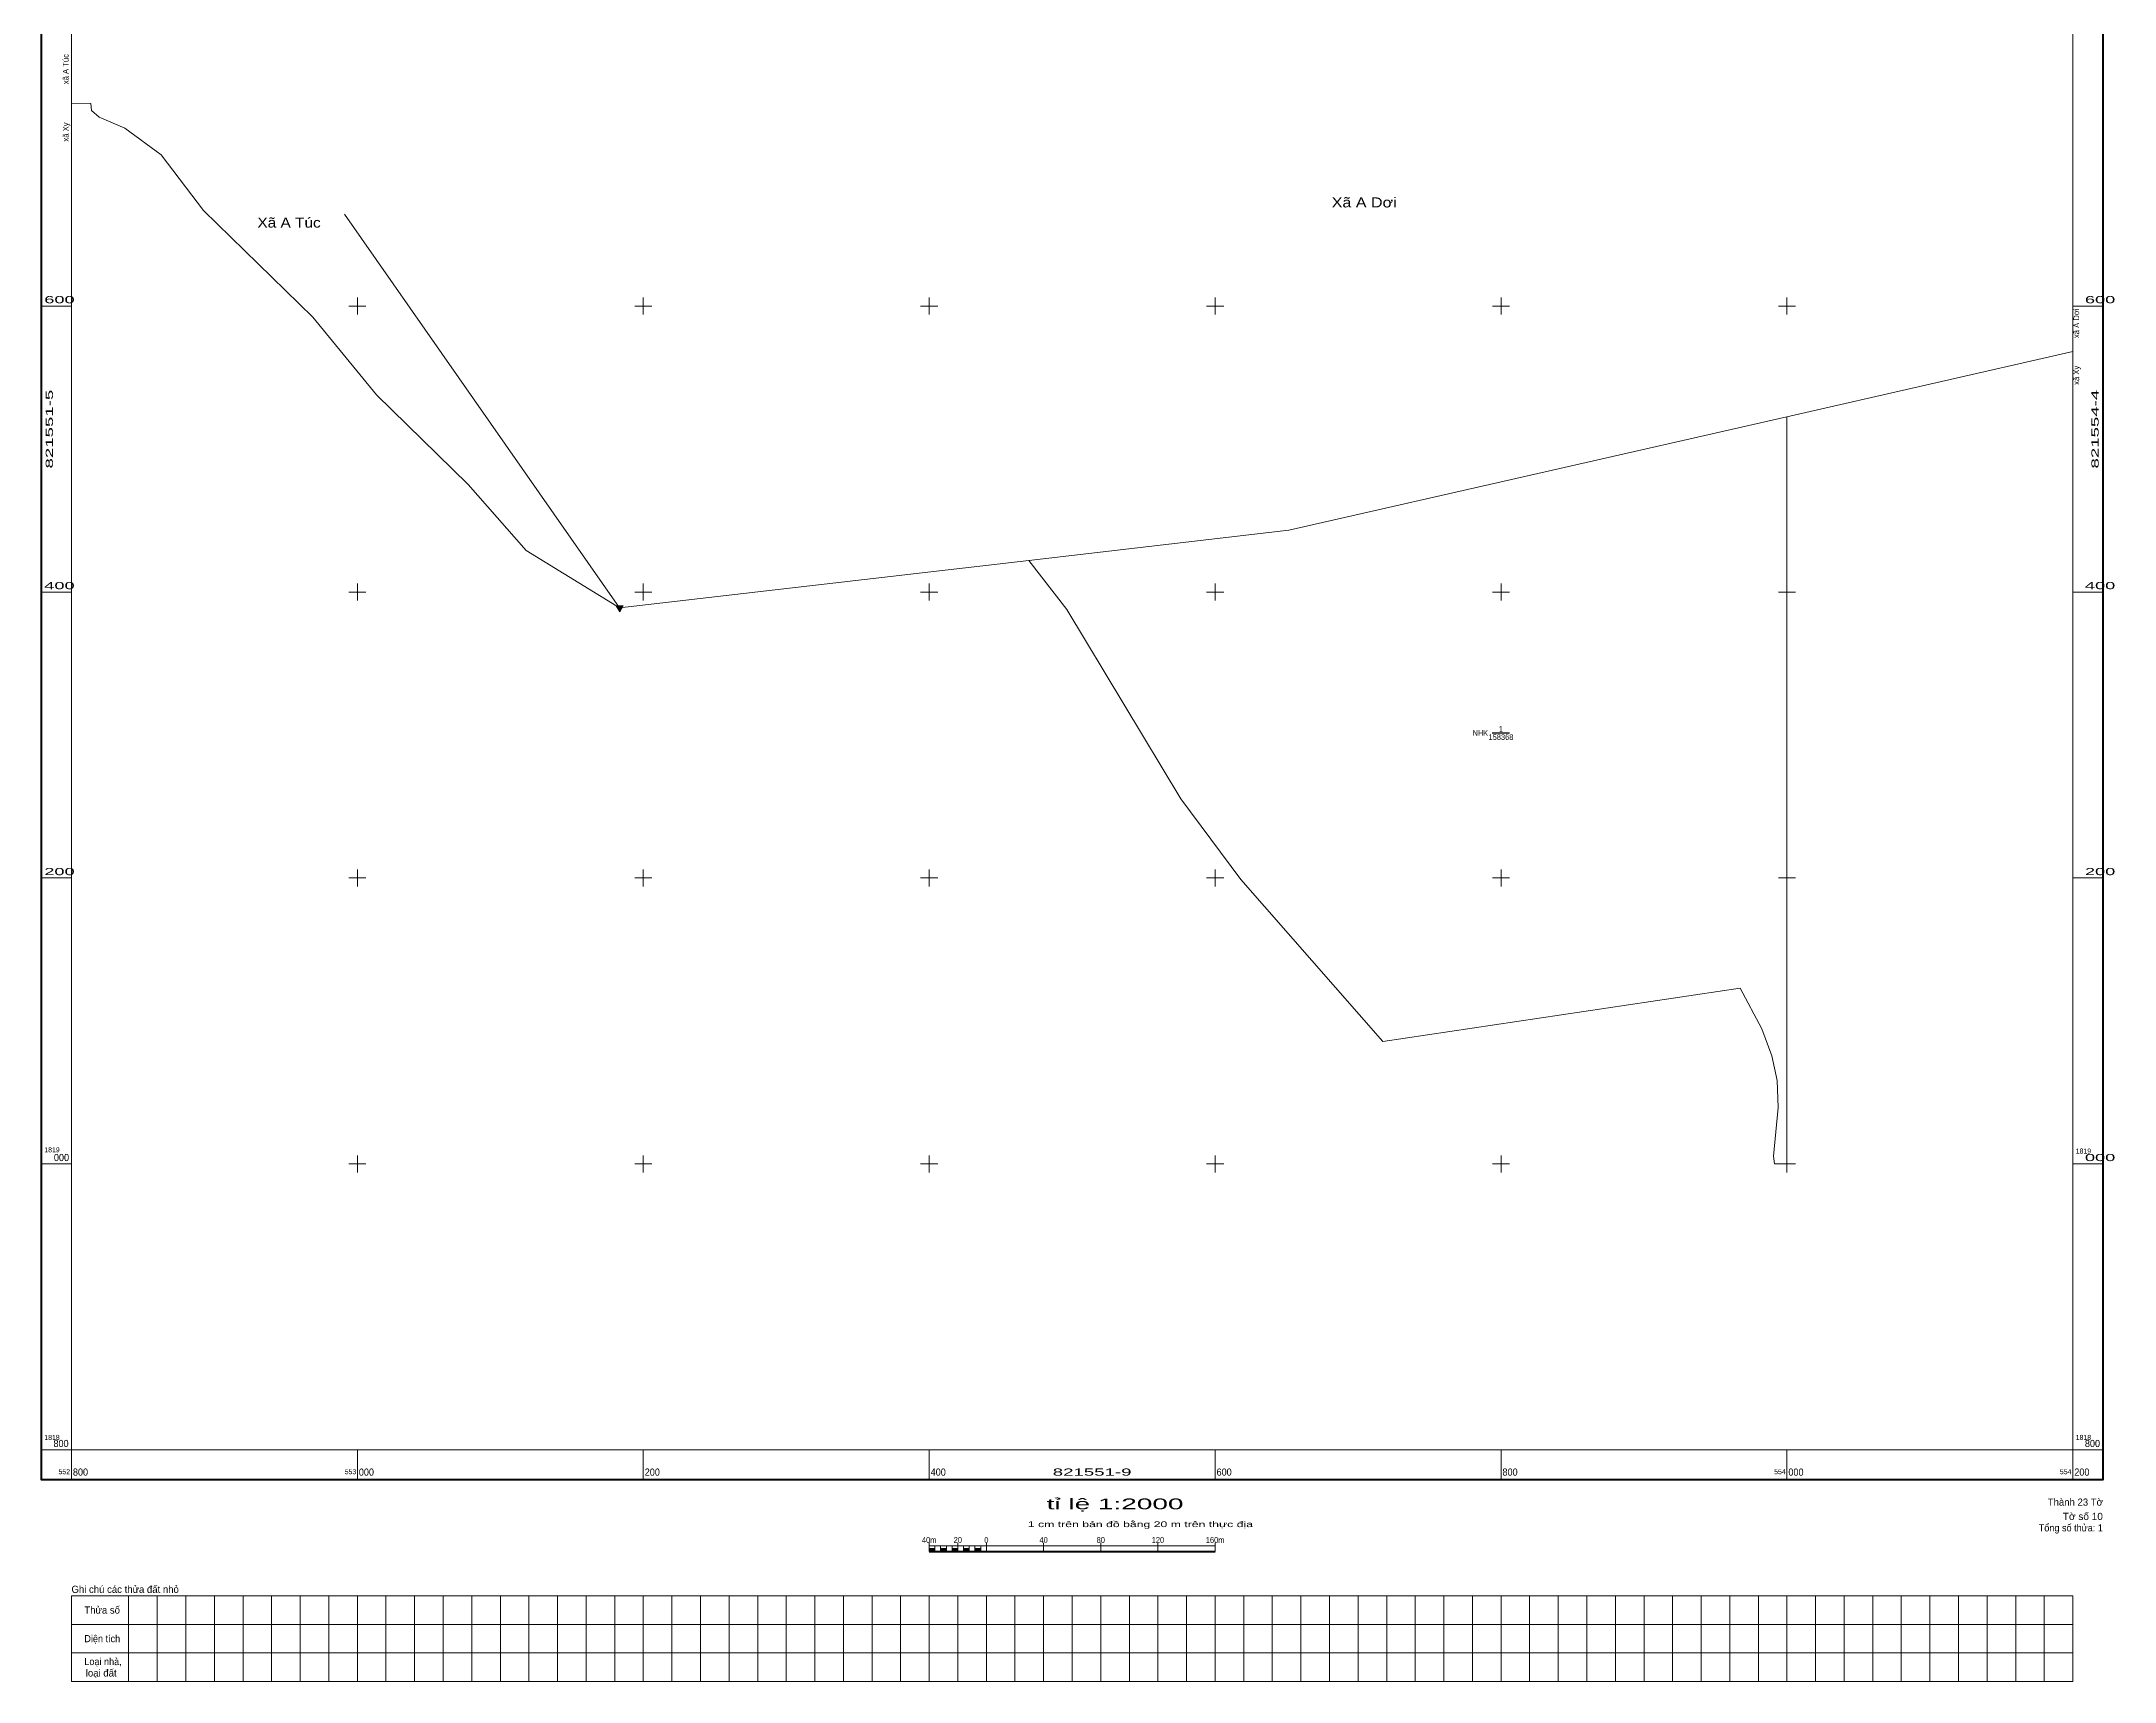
# Model space of a CAD drawing. Header units: metres. Extents: x 552779 to 554238, y 1818638 to 1820432.
# Drawn here: x 552779 to 554229, y 1818638 to 1819785 of the extents above; entities that cross this region are included whole.
import ezdxf
from ezdxf.enums import TextEntityAlignment as Align

# ---------------------------------------------------------------- set-up
doc = ezdxf.new("R2010")
doc.units = ezdxf.units.M
doc.header["$LTSCALE"] = 2
for name, color, linetype, lineweight in [('10', 7, 'Continuous', 13), ('13', 7, 'Continuous', 25), ('46', 7, 'Continuous', 13), ('47', 7, 'Continuous', 13), ('63', 7, 'Continuous', 13)]:
    doc.layers.add(name, color=color, linetype=linetype, lineweight=lineweight)
doc.layers.add('48', color=7, linetype='Continuous')

msp = doc.modelspace()

# ---------------------------------------------------------------- hatches: boundary and pattern name
at = {"layer": '47'}
msp.add_hatch(color=256, dxfattribs=at).paths.add_polyline_path([(553181.09, 1819390.29), (553185.89, 1819390.29), (553183.49, 1819386.13)])
at = {"layer": '63'}
for points in [[(553400, 1818729), (553400, 1818731), (553404, 1818731), (553404, 1818729)], [(553408, 1818729), (553408, 1818731), (553412, 1818731), (553412, 1818729)], [(553416, 1818729), (553416, 1818731), (553420, 1818731), (553420, 1818729)], [(553424, 1818729), (553424, 1818731), (553428, 1818731), (553428, 1818729)], [(553432, 1818729), (553432, 1818731), (553436, 1818731), (553436, 1818729)]]:
    msp.add_hatch(color=256, dxfattribs=at).paths.add_polyline_path(points)

# ---------------------------------------------------------------- linework, layer by layer
at = {"layer": '10'}
msp.add_lwpolyline([(554000, 1819522.65), (554000, 1819000), (553991.23, 1819000), (553990.6, 1819005.39), (553993.77, 1819039.47), (553993.24, 1819058.27), (553989.33, 1819075.55), (553982.33, 1819094.61), (553967.23, 1819122.9), (553717.32, 1819085.53), (553618.03, 1819199.05), (553575.98, 1819255.43), (553496.36, 1819387.77), (553469.64, 1819422.1)], dxfattribs=at)
at = {"layer": '13'}
msp.add_line((553793.88, 1819301.44), (553806, 1819301.44), dxfattribs=at)
at = {"layer": '46'}
for p, q in [((553183.42, 1819388.91), (552990.9, 1819664.31)), ((554200, 1819568.26), (554000, 1819522.65))]:
    msp.add_line(p, q, dxfattribs=at)
for points in [[(553183.42, 1819388.91), (553181.49, 1819390.1), (553118.04, 1819428.97), (553077.54, 1819475.28), (553013.43, 1819537.97), (552968.81, 1819592.3), (552892.35, 1819666.75), (552862.71, 1819705.7), (552837.27, 1819724.39), (552819.33, 1819732.15), (552814.07, 1819736.76), (552813.42, 1819741.63), (552800, 1819742.02)], [(554000, 1819522.65), (553651.52, 1819443.19), (553469.64, 1819422.1), (553183.42, 1819388.91)]]:
    msp.add_lwpolyline(points, dxfattribs=at)
at = {"layer": '47'}
msp.add_lwpolyline([(553181.09, 1819390.29), (553185.89, 1819390.29), (553183.49, 1819386.13)], close=True, dxfattribs=at)
at = {"layer": '63'}
for p, q in [((552800, 1819600), (552779, 1819600)), ((552994, 1819600), (553006, 1819600)), ((553000, 1819594), (553000, 1819606)), ((553194, 1819600), (553206, 1819600)), ((553200, 1819594), (553200, 1819606)), ((553394, 1819600), (553406, 1819600)), ((553400, 1819594), (553400, 1819606)), ((553594, 1819600), (553606, 1819600)), ((553600, 1819594), (553600, 1819606)), ((553794, 1819600), (553806, 1819600)), ((553800, 1819594), (553800, 1819606)), ((553994, 1819600), (554006, 1819600)), ((554000, 1819594), (554000, 1819606)), ((554200, 1819600), (554221, 1819600)), ((552800, 1819400), (552779, 1819400)), ((552994, 1819400), (553006, 1819400)), ((553000, 1819394), (553000, 1819406)), ((553194, 1819400), (553206, 1819400)), ((553200, 1819394), (553200, 1819406)), ((553394, 1819400), (553406, 1819400)), ((553400, 1819394), (553400, 1819406)), ((553594, 1819400), (553606, 1819400)), ((553600, 1819394), (553600, 1819406)), ((553794, 1819400), (553806, 1819400)), ((553800, 1819394), (553800, 1819406)), ((553994, 1819400), (554006, 1819400)), ((554000, 1819394), (554000, 1819406)), ((554200, 1819400), (554221, 1819400)), ((553000, 1819194), (553000, 1819206)), ((553200, 1819194), (553200, 1819206)), ((553400, 1819194), (553400, 1819206)), ((553600, 1819194), (553600, 1819206)), ((553800, 1819194), (553800, 1819206)), ((554000, 1819194), (554000, 1819206)), ((552800, 1819200), (552779, 1819200)), ((552994, 1819200), (553006, 1819200)), ((553194, 1819200), (553206, 1819200)), ((553394, 1819200), (553406, 1819200)), ((553594, 1819200), (553606, 1819200)), ((553794, 1819200), (553806, 1819200)), ((553994, 1819200), (554006, 1819200)), ((554200, 1819200), (554221, 1819200)), ((553000, 1818994), (553000, 1819006)), ((553200, 1818994), (553200, 1819006)), ((553400, 1818994), (553400, 1819006)), ((553600, 1818994), (553600, 1819006)), ((553800, 1818994), (553800, 1819006)), ((554000, 1818994), (554000, 1819006)), ((552800, 1819000), (552779, 1819000)), ((552994, 1819000), (553006, 1819000)), ((553194, 1819000), (553206, 1819000)), ((553394, 1819000), (553406, 1819000)), ((553594, 1819000), (553606, 1819000)), ((553794, 1819000), (553806, 1819000)), ((553994, 1819000), (554006, 1819000)), ((554200, 1819000), (554221, 1819000)), ((552800, 1818800), (552779, 1818800)), ((552800, 1818800), (552800, 1818779)), ((553000, 1818800), (553000, 1818779)), ((553200, 1818800), (553200, 1818779)), ((553400, 1818800), (553400, 1818779)), ((553600, 1818800), (553600, 1818779)), ((553800, 1818800), (553800, 1818779)), ((554000, 1818800), (554000, 1818779)), ((554200, 1818800), (554200, 1818779)), ((554200, 1818800), (554221, 1818800)), ((553400, 1818729), (553400, 1818735)), ((553400, 1818733), (553600, 1818733)), ((553404, 1818729), (553404, 1818733)), ((553408, 1818729), (553408, 1818733)), ((553412, 1818729), (553412, 1818733)), ((553416, 1818729), (553416, 1818733)), ((553420, 1818729), (553420, 1818735)), ((553420, 1818729), (553420, 1818733)), ((553424, 1818729), (553424, 1818733)), ((553428, 1818729), (553428, 1818733)), ((553432, 1818729), (553432, 1818733)), ((553436, 1818729), (553436, 1818733)), ((553440, 1818729), (553440, 1818735)), ((553480, 1818729), (553480, 1818735)), ((553520, 1818729), (553520, 1818735)), ((553560, 1818729), (553560, 1818735)), ((553600, 1818729), (553600, 1818735)), ((552840, 1818698), (552840, 1818638)), ((552860, 1818698), (552860, 1818638)), ((552880, 1818698), (552880, 1818638)), ((552900, 1818698), (552900, 1818638)), ((552920, 1818698), (552920, 1818638)), ((552940, 1818698), (552940, 1818638)), ((552960, 1818698), (552960, 1818638)), ((552980, 1818698), (552980, 1818638)), ((553000, 1818698), (553000, 1818638)), ((553020, 1818698), (553020, 1818638)), ((553040, 1818698), (553040, 1818638)), ((553060, 1818698), (553060, 1818638)), ((553080, 1818698), (553080, 1818638)), ((553100, 1818698), (553100, 1818638)), ((553120, 1818698), (553120, 1818638)), ((553140, 1818698), (553140, 1818638)), ((553160, 1818698), (553160, 1818638)), ((553180, 1818698), (553180, 1818638)), ((553200, 1818698), (553200, 1818638)), ((553220, 1818698), (553220, 1818638)), ((553240, 1818698), (553240, 1818638)), ((553260, 1818698), (553260, 1818638)), ((553280, 1818698), (553280, 1818638)), ((553300, 1818698), (553300, 1818638)), ((553320, 1818698), (553320, 1818638)), ((553340, 1818698), (553340, 1818638)), ((553360, 1818698), (553360, 1818638)), ((553380, 1818698), (553380, 1818638)), ((553400, 1818698), (553400, 1818638)), ((553420, 1818698), (553420, 1818638)), ((553440, 1818698), (553440, 1818638)), ((553460, 1818698), (553460, 1818638)), ((553480, 1818698), (553480, 1818638)), ((553500, 1818698), (553500, 1818638)), ((553520, 1818698), (553520, 1818638)), ((553540, 1818698), (553540, 1818638)), ((553560, 1818698), (553560, 1818638)), ((553580, 1818698), (553580, 1818638)), ((553600, 1818698), (553600, 1818638)), ((553620, 1818698), (553620, 1818638)), ((553640, 1818698), (553640, 1818638)), ((553660, 1818698), (553660, 1818638)), ((553680, 1818698), (553680, 1818638)), ((553700, 1818698), (553700, 1818638)), ((553720, 1818698), (553720, 1818638)), ((553740, 1818698), (553740, 1818638)), ((553760, 1818698), (553760, 1818638)), ((553780, 1818698), (553780, 1818638)), ((553800, 1818698), (553800, 1818638)), ((553820, 1818698), (553820, 1818638)), ((553840, 1818698), (553840, 1818638)), ((553860, 1818698), (553860, 1818638)), ((553880, 1818698), (553880, 1818638)), ((553900, 1818698), (553900, 1818638)), ((553920, 1818698), (553920, 1818638)), ((553940, 1818698), (553940, 1818638)), ((553960, 1818698), (553960, 1818638)), ((553980, 1818698), (553980, 1818638)), ((554000, 1818698), (554000, 1818638)), ((554020, 1818698), (554020, 1818638)), ((554040, 1818698), (554040, 1818638)), ((554060, 1818698), (554060, 1818638)), ((554080, 1818698), (554080, 1818638)), ((554100, 1818698), (554100, 1818638)), ((554120, 1818698), (554120, 1818638)), ((554140, 1818698), (554140, 1818638)), ((554160, 1818698), (554160, 1818638)), ((554180, 1818698), (554180, 1818638)), ((552800, 1818678), (554200, 1818678)), ((552800, 1818658), (554200, 1818658))]:
    msp.add_line(p, q, dxfattribs=at)
at = {"layer": '63', "lineweight": 53}
msp.add_line((553400, 1818729), (553600, 1818729), dxfattribs=at)
at = {"layer": '63', "lineweight": 158}
msp.add_lwpolyline([(552779, 1820221), (554221, 1820221), (554221, 1818779), (552779, 1818779)], close=True, dxfattribs=at)
at = {"layer": '63'}
for points in [[(552800, 1820200), (554200, 1820200), (554200, 1818800), (552800, 1818800)], [(553400, 1818729), (553400, 1818731), (553404, 1818731), (553404, 1818729)], [(553408, 1818729), (553408, 1818731), (553412, 1818731), (553412, 1818729)], [(553416, 1818729), (553416, 1818731), (553420, 1818731), (553420, 1818729)], [(553424, 1818729), (553424, 1818731), (553428, 1818731), (553428, 1818729)], [(553432, 1818729), (553432, 1818731), (553436, 1818731), (553436, 1818729)], [(552800, 1818698), (554200, 1818698), (554200, 1818638), (552800, 1818638)]]:
    msp.add_lwpolyline(points, close=True, dxfattribs=at)

# ---------------------------------------------------------------- texts
at = {"layer": '13', "width": 0.8}
msp.add_text('NHK ', height=4, dxfattribs=at).set_placement((553792.36, 1819299.44), align=Align.RIGHT)
at = {"layer": '13'}
for s, width, p in [('158368', 0.85, (553799.94, 1819296.55)), ('1', 0.7, (553799.94, 1819302.33))]:
    msp.add_text(s, height=4, dxfattribs=dict(at, width=width)).set_placement(p, align=Align.CENTER)
at = {"layer": '48'}
for s, width, p in [('Xã A Dơi', 1.2, (553704.27, 1819669.02)), ('Xã A Túc', 1.15, (552952.2, 1819654.88))]:
    msp.add_text(s, height=7, dxfattribs=dict(at, width=width)).set_placement(p, align=Align.CENTER)
at = {"layer": '63'}
for s, p in [('xã Xy                  xã A Túc', (552797.95, 1819745.68)), ('xã Xy             xã A Dơi', (554204.4, 1819571.65))]:
    msp.add_text(s, height=4, rotation=90, dxfattribs=at).set_placement(p, align=Align.CENTER)
for s, height, width, p in [('600', 5, 1.9, (552781, 1819602)), ('400', 5, 1.9, (552781, 1819402)), ('200', 5, 1.9, (552781, 1819202)), ('1819', 3.5, 0.95, (552781, 1819008.14)), ('000', 5, 0.95, (552787.71, 1819002)), ('1819', 3.5, 0.95, (554202, 1819007.29)), ('1818', 3.5, 0.95, (552781, 1818807)), ('1818', 3.5, 0.95, (554202, 1818807)), ('800', 5, 0.95, (552801, 1818782)), ('000', 5, 0.95, (553001, 1818782)), ('200', 5, 0.95, (553201, 1818782)), ('400', 5, 0.95, (553401, 1818782)), ('600', 5, 0.95, (553601, 1818782)), ('800', 5, 0.95, (553801, 1818782)), ('000', 5, 0.95, (554001, 1818782)), ('200', 5, 0.95, (554201, 1818782)), ('Diện tích', 5, 0.95, (552809, 1818665.5)), ('Loại nhà,', 5, 0.95, (552809, 1818649.5))]:
    msp.add_text(s, height=height, dxfattribs=dict(at, width=width)).set_placement(p)
for s, height, width, p in [('600', 5, 1.9, (554229.64, 1819602)), ('400', 5, 1.9, (554229.64, 1819402)), ('200', 5, 1.9, (554229.64, 1819202)), ('000', 5, 1.9, (554229.64, 1819002)), ('800', 5, 0.95, (552798, 1818802)), ('800', 5, 0.95, (554219, 1818802)), ('552', 3.5, 0.95, (552799, 1818783)), ('553', 3.5, 0.95, (552999.18, 1818783)), ('554', 3.5, 0.95, (553999.12, 1818783)), ('554', 3.5, 0.95, (554199, 1818783)), ('Tờ số 10', 5, 1.05, (554221, 1818751)), ('Tổng số thửa: 1', 5, 0.95, (554221, 1818743))]:
    msp.add_text(s, height=height, dxfattribs=dict(at, width=width)).set_placement(p, align=Align.RIGHT)
at = {"layer": '63', "width": 1.95}
for s, p in [('821551-5', (552787, 1819513.95)), ('821554-4', (554218, 1819513.93))]:
    msp.add_text(s, height=5, rotation=90, dxfattribs=at).set_placement(p, align=Align.CENTER)
at = {"layer": '63'}
for s, height, width, p in [('821551-9', 5, 1.95, (553513.95, 1818782)), ('tỉ lệ 1:2000', 7.5, 1.95, (553530.01, 1818758.5)), ('1 cm trên bản đồ bằng 20 m trên thực địa', 4, 1.6, (553547.75, 1818746)), ('40m', 4, 0.95, (553400, 1818735)), ('20', 4, 0.95, (553420, 1818735)), ('0', 4, 0.9, (553440, 1818735)), ('40', 4, 0.95, (553480, 1818735)), ('80', 4, 0.95, (553520, 1818735)), ('120', 4, 0.95, (553559.99, 1818735)), ('160m', 4, 0.95, (553600.01, 1818735))]:
    msp.add_text(s, height=height, dxfattribs=dict(at, width=width)).set_placement(p, align=Align.CENTER)
msp.add_text('Thành 23 Tờ', height=5, dxfattribs=at).set_placement((554221, 1818761), align=Align.RIGHT)
for s, p in [('Ghi chú các thửa đất nhỏ', (552800, 1818700)), ('Thửa số', (552809, 1818685.5)), ('loại đất', (552810, 1818641.5))]:
    msp.add_text(s, height=5, dxfattribs=at).set_placement(p)

doc.saveas('drawing.dxf')
